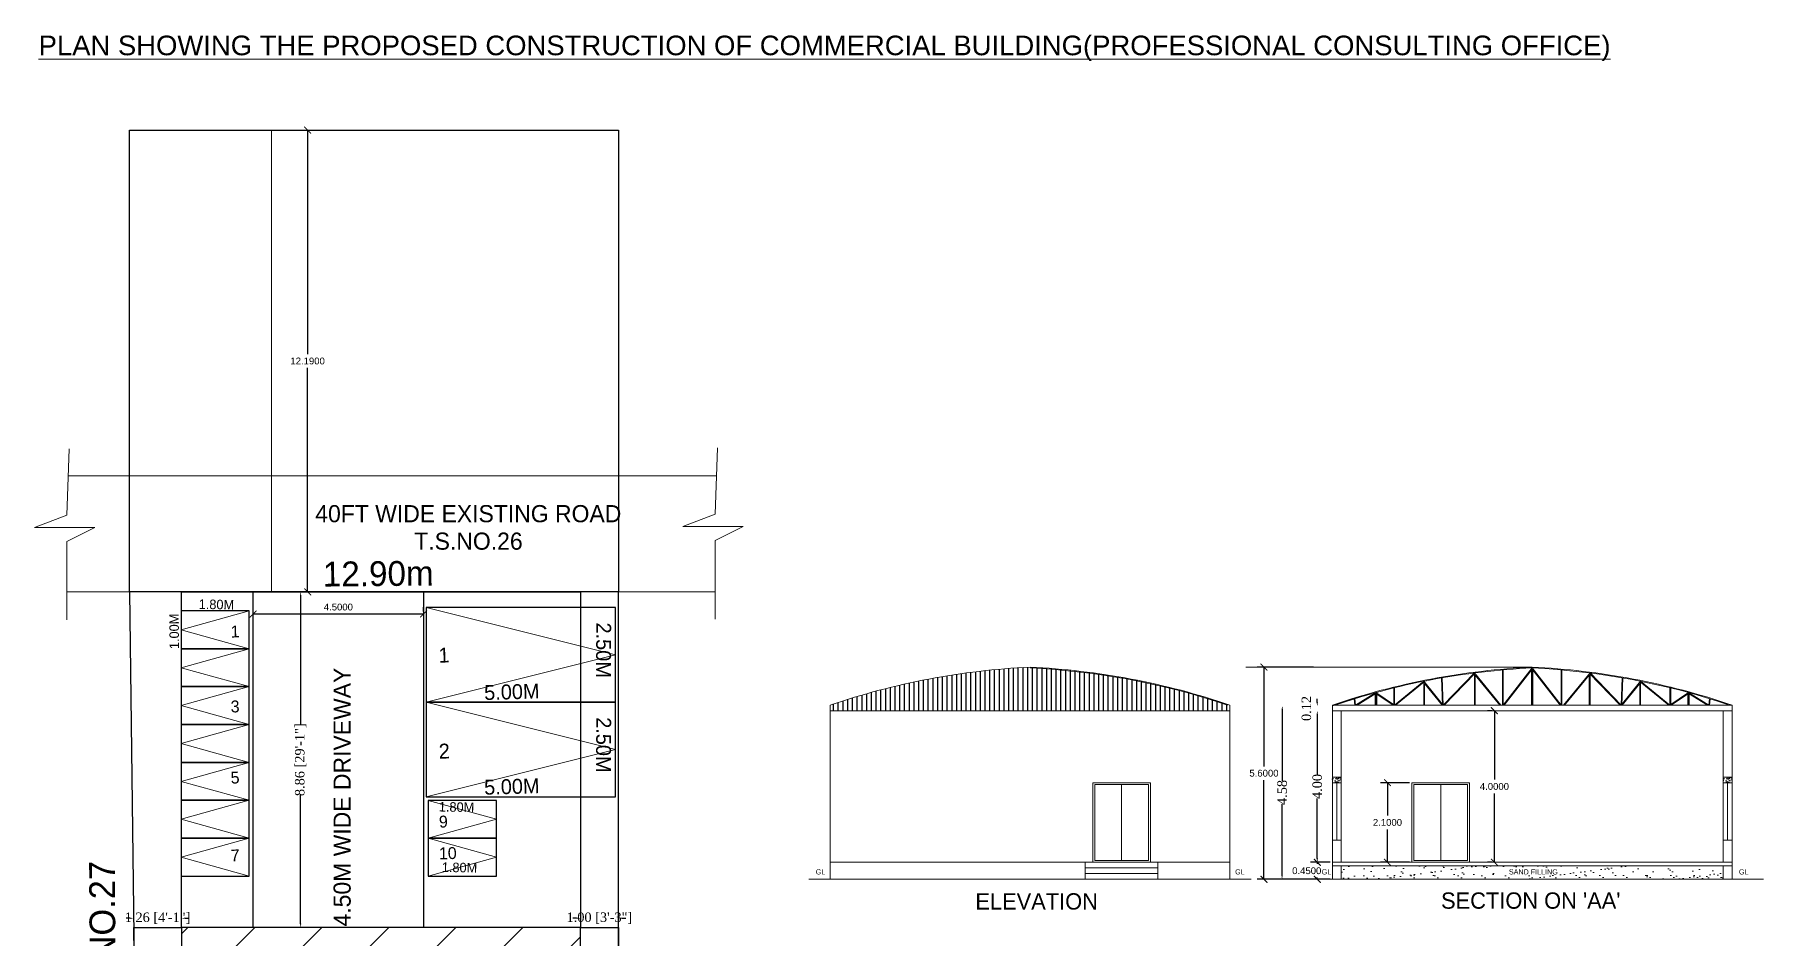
# Model space of a CAD drawing. Header units: metres. Extents: x -3129379 to 8446, y 1795 to 1612176.
# Drawn here: x -1560494.89 to -1560449.27, y 43147.49 to 43171.35 of the extents above; entities that cross this region are included whole.
import ezdxf

# ---------------------------------------------------------------- set-up
doc = ezdxf.new("R2010")
doc.units = ezdxf.units.M
doc.header["$LTSCALE"] = 750
doc.header["$MEASUREMENT"] = 0
doc.header["$PDMODE"] = 35
doc.header["$PDSIZE"] = 50
doc.linetypes.add('PHANTOM2', pattern=[1.25, 0.625, -0.125, 0.125, -0.125, 0.125, -0.125])
doc.layers.get('0').update_dxf_attribs({"lineweight": 5})
doc.layers.get('Defpoints').update_dxf_attribs({"lineweight": 0})
for name, color, linetype in [('BLK_1_FLR_0_REGULAR_ROOM_1', 117, 'Continuous'), ('BLK_1_FLR_1_WC_BATH_HT', 223, 'Continuous'), ('BLK_1_HT_OF_BLDG', 5, 'Continuous'), ('BLK_1_LVL_0_FRONT_SETBACK', 2, 'Continuous'), ('BLK_1_LVL_0_SIDE_SETBACK1', 171, 'Continuous'), ('BLK_1_LVL_0_SIDE_SETBACK2', 102, 'Continuous'), ('BLK_1_PLINTH_HEIGHT', 7, 'Continuous'), ('DRIVEWAY', 6, 'Continuous'), ('OPEN_PARKING', 203, 'Continuous'), ('PLOT_BOUNDARY', 70, 'Continuous'), ('SURRENDER_ROAD_WIDTH', 2, 'Continuous')]:
    doc.layers.add(name, color=color, linetype=linetype)
doc.layers.add('BLK_1_LVL_0_BLDG_FOOT_PRINT', color=1, linetype='Continuous', lineweight=5)
doc.layers.add('ROAD_WIDTH', color=1, linetype='Continuous', lineweight=0)
doc.layers.add('PARKING_SLOT', color=30, linetype='Continuous', plot=False)
doc.layers.add('TWO_WHEELER_PARKING', color=2, linetype='Continuous', plot=False)
doc.styles.add('ANAND', font='times.ttf')
doc.styles.add('S2', font='GOTHIC.TTF')
doc.styles.get("Standard").update_dxf_attribs({"font": 'arial.ttf'})
doc.dimstyles.new('STANDARD$0', dxfattribs={"dimtxt": 0.25, "dimasz": 0.1, "dimexe": 2, "dimexo": 2, "dimgap": 0, "dimtad": 0, "dimzin": 0, "dimdsep": 46, "dimtxsty": 'ANAND', "dimcen": 0.0625, "dimdle": 2.5, "dimse1": 1, "dimse2": 1, "dimclrd": 2, "dimclre": 9, "dimadec": 0, "dimazin": 0, "dimtfac": 1, "dimtix": 1, "dimtofl": 0, "dimtmove": 2, "dimatfit": 3, "dimldrblk": 'OBLIQUE', "dimfxl": 0, "dimtolj": 1, "dimtzin": 0, "dimarcsym": 0})

# ---------------------------------------------------------------- blocks, each defined once
blk = doc.blocks.new('_ArchTick')
at = {"color": 0, "linetype": 'ByBlock', "const_width": 0.15}
blk.add_lwpolyline([(-0.5, -0.5), (0.5, 0.5)], dxfattribs=at)
blk = doc.blocks.new('*D104')
at = {"layer": 'BLK_1_PLINTH_HEIGHT', "color": 0, "lineweight": -2}
for p, q in [((-1560460.705, 43149.505), (-1560461.221, 43149.505)), ((-1560461.041, 43149.505), (-1560461.041, 43149.461)), ((-1560460.705, 43149.055), (-1560461.221, 43149.055)), ((-1560461.041, 43149.055), (-1560461.041, 43149.098))]:
    blk.add_line(p, q, dxfattribs=at)
at = {"layer": 'Defpoints', "color": 0}
for p in [(-1560461.041, 43149.505), (-1560460.642, 43149.505), (-1560460.642, 43149.055)]:
    blk.add_point(p, dxfattribs=at)
at = {"layer": 'BLK_1_PLINTH_HEIGHT', "color": 0, "lineweight": -2, "xscale": 0.18, "yscale": 0.18, "zscale": 0.18}
for p, rotation in [((-1560461.041, 43149.505), 90), ((-1560461.041, 43149.055), 270)]:
    blk.add_blockref('_ArchTick', p, dxfattribs=dict(at, rotation=rotation))
at = {"layer": 'BLK_1_PLINTH_HEIGHT', "color": 0, "insert": (-1560461.319, 43149.28), "char_height": 0.18, "attachment_point": 5}
blk.add_mtext('\\A1;0.4500', dxfattribs=at)
blk = doc.blocks.new('*D105')
at = {"color": 2, "linetype": 'PHANTOM2', "lineweight": -2}
for p, q in [((-1560461.041, 43153.405), (-1560461.041, 43151.818)), ((-1560461.041, 43149.605), (-1560461.041, 43151.191))]:
    blk.add_line(p, q, dxfattribs=at)
at = {"color": 2}
for points in [[(-1560461.058, 43153.405), (-1560461.024, 43153.405), (-1560461.041, 43153.505)], [(-1560461.058, 43149.605), (-1560461.024, 43149.605), (-1560461.041, 43149.505)]]:
    blk.add_solid(points, dxfattribs=at)
at = {"layer": 'Defpoints', "color": 0}
for p in [(-1560461.041, 43153.505), (-1560460.642, 43153.505), (-1560460.642, 43149.505)]:
    blk.add_point(p, dxfattribs=at)
at = {"color": 0, "insert": (-1560461.041, 43151.505), "char_height": 0.25, "attachment_point": 5, "rotation": 90, "style": 'ANAND'}
blk.add_mtext('\\A1;4.00', dxfattribs=at)
blk = doc.blocks.new('_Oblique')
at = {"color": 0, "linetype": 'ByBlock', "lineweight": -2}
blk.add_line((-0.5, -0.5), (0.5, 0.5), dxfattribs=at)
blk = doc.blocks.new('*D106')
at = {"color": 2, "linetype": 'PHANTOM2', "lineweight": -2}
for p, q in [((-1560461.041, 43153.723), (-1560461.041, 43153.823)), ((-1560461.041, 43153.405), (-1560461.041, 43153.305))]:
    blk.add_line(p, q, dxfattribs=at)
at = {"color": 2}
for points in [[(-1560461.058, 43153.723), (-1560461.024, 43153.723), (-1560461.041, 43153.623)], [(-1560461.058, 43153.405), (-1560461.024, 43153.405), (-1560461.041, 43153.505)]]:
    blk.add_solid(points, dxfattribs=at)
at = {"layer": 'Defpoints', "color": 0}
for p in [(-1560461.041, 43153.623), (-1560460.68, 43153.623), (-1560460.642, 43153.505)]:
    blk.add_point(p, dxfattribs=at)
at = {"color": 0, "insert": (-1560461.327, 43153.564), "char_height": 0.25, "attachment_point": 5, "rotation": 90, "style": 'ANAND'}
blk.add_mtext('\\A1;0.12', dxfattribs=at)
blk = doc.blocks.new('*D107')
at = {"color": 2, "linetype": 'PHANTOM2', "lineweight": -2}
for p, q in [((-1560461.964, 43153.537), (-1560461.967, 43151.656)), ((-1560461.97, 43149.156), (-1560461.968, 43151.037))]:
    blk.add_line(p, q, dxfattribs=at)
at = {"color": 2}
for points in [[(-1560461.981, 43153.537), (-1560461.948, 43153.537), (-1560461.964, 43153.637)], [(-1560461.987, 43149.156), (-1560461.954, 43149.156), (-1560461.971, 43149.056)]]:
    blk.add_solid(points, dxfattribs=at)
at = {"layer": 'Defpoints', "color": 0}
for p in [(-1560461.964, 43153.637), (-1560460.636, 43153.636), (-1560460.642, 43149.055)]:
    blk.add_point(p, dxfattribs=at)
at = {"color": 0, "insert": (-1560461.967, 43151.347), "char_height": 0.25, "attachment_point": 5, "rotation": 89.9194, "style": 'ANAND'}
blk.add_mtext('\\A1;4.58', dxfattribs=at)
blk = doc.blocks.new('*D111')
at = {"layer": 'Defpoints', "color": 0}
for p in [(-1560489.123, 43156.059), (-1560484.623, 43156.059), (-1560484.623, 43156.059)]:
    blk.add_point(p, dxfattribs=at)
at = {"layer": 'DRIVEWAY', "color": 0, "lineweight": -2}
for p, q in [((-1560489.123, 43156.121), (-1560489.123, 43156.239)), ((-1560489.123, 43156.059), (-1560484.623, 43156.059)), ((-1560484.623, 43156.121), (-1560484.623, 43156.239))]:
    blk.add_line(p, q, dxfattribs=at)
at = {"layer": 'DRIVEWAY', "color": 0, "lineweight": -2, "xscale": 0.18, "yscale": 0.18, "zscale": 0.18, "rotation": 180}
blk.add_blockref('_ArchTick', (-1560489.123, 43156.059), dxfattribs=at)
at = {"layer": 'DRIVEWAY', "color": 0, "lineweight": -2, "xscale": 0.18, "yscale": 0.18, "zscale": 0.18}
blk.add_blockref('_ArchTick', (-1560484.623, 43156.059), dxfattribs=at)
at = {"layer": 'DRIVEWAY', "color": 0, "insert": (-1560486.873, 43156.241), "char_height": 0.18, "attachment_point": 5}
blk.add_mtext('\\A1;4.5000', dxfattribs=at)
blk = doc.blocks.new('*D112')
at = {"layer": 'BLK_1_FLR_0_REGULAR_ROOM_1', "color": 0, "lineweight": -2}
for p, q in [((-1560456.429, 43153.505), (-1560456.547, 43153.505)), ((-1560456.367, 43153.505), (-1560456.367, 43151.686)), ((-1560456.367, 43149.505), (-1560456.367, 43151.323)), ((-1560456.429, 43149.505), (-1560456.547, 43149.505))]:
    blk.add_line(p, q, dxfattribs=at)
at = {"layer": 'Defpoints', "color": 0}
for p in [(-1560456.367, 43153.505), (-1560456.367, 43153.505), (-1560456.367, 43149.505)]:
    blk.add_point(p, dxfattribs=at)
at = {"layer": 'BLK_1_FLR_0_REGULAR_ROOM_1', "color": 0, "lineweight": -2, "xscale": 0.18, "yscale": 0.18, "zscale": 0.18}
for p, rotation in [((-1560456.367, 43153.505), 90), ((-1560456.367, 43149.505), 270)]:
    blk.add_blockref('_ArchTick', p, dxfattribs=dict(at, rotation=rotation))
at = {"layer": 'BLK_1_FLR_0_REGULAR_ROOM_1', "color": 0, "insert": (-1560456.367, 43151.505), "char_height": 0.18, "attachment_point": 5}
blk.add_mtext('\\A1;4.0000', dxfattribs=at)
blk = doc.blocks.new('*D113')
at = {"layer": 'BLK_1_FLR_1_WC_BATH_HT', "color": 0, "lineweight": -2}
for p, q in [((-1560458.607, 43151.605), (-1560459.369, 43151.605)), ((-1560459.189, 43151.605), (-1560459.189, 43150.736)), ((-1560459.189, 43149.505), (-1560459.189, 43150.373)), ((-1560458.607, 43149.505), (-1560459.369, 43149.505))]:
    blk.add_line(p, q, dxfattribs=at)
at = {"layer": 'Defpoints', "color": 0}
for p in [(-1560459.189, 43151.605), (-1560458.544, 43151.605), (-1560458.544, 43149.505)]:
    blk.add_point(p, dxfattribs=at)
at = {"layer": 'BLK_1_FLR_1_WC_BATH_HT', "color": 0, "lineweight": -2, "xscale": 0.18, "yscale": 0.18, "zscale": 0.18}
for p, rotation in [((-1560459.189, 43151.605), 90), ((-1560459.189, 43149.505), 270)]:
    blk.add_blockref('_ArchTick', p, dxfattribs=dict(at, rotation=rotation))
at = {"layer": 'BLK_1_FLR_1_WC_BATH_HT', "color": 0, "insert": (-1560459.189, 43150.555), "char_height": 0.18, "attachment_point": 5}
blk.add_mtext('\\A1;2.1000', dxfattribs=at)
blk = doc.blocks.new('*D114')
at = {"layer": 'Defpoints', "color": 0}
for p in [(-1560488.527, 43168.832), (-1560487.684, 43168.832), (-1560488.527, 43156.642)]:
    blk.add_point(p, dxfattribs=at)
at = {"layer": 'SURRENDER_ROAD_WIDTH', "color": 0, "lineweight": -2}
for p, q in [((-1560488.465, 43168.832), (-1560487.504, 43168.832)), ((-1560487.684, 43168.832), (-1560487.684, 43162.919)), ((-1560487.684, 43156.642), (-1560487.684, 43162.555)), ((-1560488.465, 43156.642), (-1560487.504, 43156.642))]:
    blk.add_line(p, q, dxfattribs=at)
at = {"layer": 'SURRENDER_ROAD_WIDTH', "color": 0, "lineweight": -2, "xscale": 0.18, "yscale": 0.18, "zscale": 0.18}
for p, rotation in [((-1560487.684, 43168.832), 90), ((-1560487.684, 43156.642), 270)]:
    blk.add_blockref('_ArchTick', p, dxfattribs=dict(at, rotation=rotation))
at = {"layer": 'SURRENDER_ROAD_WIDTH', "color": 0, "insert": (-1560487.684, 43162.737), "char_height": 0.18, "attachment_point": 5}
blk.add_mtext('\\A1;12.1900', dxfattribs=at)
blk = doc.blocks.new('*D115')
at = {"layer": 'BLK_1_HT_OF_BLDG', "color": 0, "lineweight": -2}
for p, q in [((-1560461.14, 43154.655), (-1560462.628, 43154.655)), ((-1560462.448, 43154.655), (-1560462.448, 43152.036)), ((-1560462.448, 43149.055), (-1560462.448, 43151.673)), ((-1560461.14, 43149.055), (-1560462.628, 43149.055))]:
    blk.add_line(p, q, dxfattribs=at)
at = {"layer": 'Defpoints', "color": 0}
for p in [(-1560462.448, 43154.655), (-1560461.077, 43154.655), (-1560461.077, 43149.055)]:
    blk.add_point(p, dxfattribs=at)
at = {"layer": 'BLK_1_HT_OF_BLDG', "color": 0, "lineweight": -2, "xscale": 0.18, "yscale": 0.18, "zscale": 0.18}
for p, rotation in [((-1560462.448, 43154.655), 90), ((-1560462.448, 43149.055), 270)]:
    blk.add_blockref('_ArchTick', p, dxfattribs=dict(at, rotation=rotation))
at = {"layer": 'BLK_1_HT_OF_BLDG', "color": 0, "insert": (-1560462.448, 43151.855), "char_height": 0.18, "attachment_point": 5}
blk.add_mtext('\\A1;5.6000', dxfattribs=at)
blk = doc.blocks.new('*D120')
at = {"color": 2, "linetype": 'PHANTOM2', "lineweight": -2}
for p, q in [((-1560487.868, 43156.542), (-1560487.868, 43153.125)), ((-1560487.868, 43147.883), (-1560487.868, 43151.3))]:
    blk.add_line(p, q, dxfattribs=at)
at = {"color": 2}
for points in [[(-1560487.885, 43156.542), (-1560487.851, 43156.542), (-1560487.868, 43156.642)], [(-1560487.885, 43147.883), (-1560487.851, 43147.883), (-1560487.868, 43147.783)]]:
    blk.add_solid(points, dxfattribs=at)
at = {"layer": 'Defpoints', "color": 0}
for p in [(-1560488.053, 43156.642), (-1560487.868, 43156.642), (-1560488.053, 43147.783)]:
    blk.add_point(p, dxfattribs=at)
at = {"color": 0, "insert": (-1560487.868, 43152.212), "char_height": 0.25, "attachment_point": 5, "rotation": 90, "style": 'ANAND'}
blk.add_mtext('\\A1;8.86 [29\'-1"]', dxfattribs=at)
blk = doc.blocks.new('*D121')
at = {"color": 2, "linetype": 'PHANTOM2', "lineweight": -2}
for p, q in [((-1560480.585, 43148.028), (-1560480.685, 43148.028)), ((-1560479.385, 43148.028), (-1560479.285, 43148.028))]:
    blk.add_line(p, q, dxfattribs=at)
at = {"color": 2}
for points in [[(-1560480.585, 43148.044), (-1560480.585, 43148.011), (-1560480.485, 43148.028)], [(-1560479.385, 43148.044), (-1560479.385, 43148.011), (-1560479.485, 43148.028)]]:
    blk.add_solid(points, dxfattribs=at)
at = {"layer": 'Defpoints', "color": 0}
for p in [(-1560480.485, 43147.783), (-1560479.485, 43148.028), (-1560479.485, 43147.783)]:
    blk.add_point(p, dxfattribs=at)
at = {"color": 0, "insert": (-1560479.985, 43148.028), "char_height": 0.25, "attachment_point": 5, "style": 'ANAND'}
blk.add_mtext('\\A1;1.00 [3\'-3"]', dxfattribs=at)
blk = doc.blocks.new('*D122')
at = {"color": 2, "linetype": 'PHANTOM2', "lineweight": -2}
for p, q in [((-1560492.372, 43148.027), (-1560492.472, 43148.027)), ((-1560490.915, 43148.027), (-1560490.815, 43148.027))]:
    blk.add_line(p, q, dxfattribs=at)
at = {"color": 2}
for points in [[(-1560492.372, 43148.043), (-1560492.372, 43148.01), (-1560492.272, 43148.027)], [(-1560490.915, 43148.043), (-1560490.915, 43148.01), (-1560491.015, 43148.027)]]:
    blk.add_solid(points, dxfattribs=at)
at = {"layer": 'Defpoints', "color": 0}
for p in [(-1560492.272, 43148.027), (-1560492.272, 43147.783), (-1560491.015, 43147.783)]:
    blk.add_point(p, dxfattribs=at)
at = {"color": 0, "insert": (-1560491.644, 43148.027), "char_height": 0.25, "attachment_point": 5, "style": 'ANAND'}
blk.add_mtext('\\A1;1.26 [4\'-1"]', dxfattribs=at)

msp = doc.modelspace()

# ---------------------------------------------------------------- hatches: boundary and pattern name
h = msp.add_hatch()
h.set_pattern_fill('AR-CONC', color=256, scale=0.025)
h.set_pattern_definition([(50, (14.82008, 3.61071), (0.17931504565, -0.015688033746), [0.01875, -0.20625]), (355, (14.82008, 3.61071), (-0.034687833403, 0.188048033425), [0.015, -0.165]), (100.45144446, (14.83502, 3.6094), (0.144627211682, 0.172359997742), [0.015935048, -0.175285528]), (46.1842, (14.82008, 3.66071), (0.266810332668, -0.041379820198), [0.028125, -0.309375]), (96.63563549, (14.8423, 3.65727), (0.23366548642, 0.243529650194), [0.0239025855, -0.26292844]), (351.18416399, (14.82008, 3.66071), (0.233665486264, 0.243529650067), [0.0225, -0.24750000025]), (21, (14.84508, 3.64821), (0.14922676303, -0.100654722666), [0.01875, -0.20625]), (326, (14.84508, 3.64821), (0.06082883298, 0.181287511262), [0.015, -0.165]), (71.45144474, (14.85751, 3.63983), (0.210055594182, 0.080632788202), [0.0159350475, -0.175285528]), (37.5, (14.820076, 3.610714), (0.0030399638293, 0.0832234634578), [0, -0.163, 0, -0.1675, 0, -0.165625]), (7.5, (14.82008, 3.61071), (0.0657673843605, 0.0986029279706), [0, -0.0955, 0, -0.15925, 0, -0.063125]), (327.5, (14.764326, 3.610714), (0.133455609043, -0.0056387179336), [0, -0.0625, 0, -0.195, 0, -0.25875]), (317.5, (14.73933, 3.61071), (0.145796542336, 0.025026245583), [0, -0.08125, 0, -0.1295, 0, -0.18375])])
h.paths.add_polyline_path([(-1560460.41223, 43151.7545), (-1560460.64223, 43151.7545), (-1560460.64223, 43151.6045), (-1560460.41223, 43151.6045)])
h = msp.add_hatch()
h.set_pattern_fill('AR-CONC', color=256, scale=0.025)
h.set_pattern_definition([(50, (25.1354, 3.61071), (0.17931504565, -0.015688033746), [0.01875, -0.20625]), (355, (25.1354, 3.61071), (-0.034687833403, 0.188048033425), [0.015, -0.165]), (100.45144446, (25.15035, 3.6094), (0.144627211682, 0.172359997742), [0.015935048, -0.175285528]), (46.1842, (25.1354, 3.66071), (0.266810332668, -0.041379820198), [0.028125, -0.309375]), (96.63563549, (25.15764, 3.65727), (0.23366548642, 0.243529650194), [0.0239025855, -0.26292844]), (351.18416399, (25.1354, 3.66071), (0.233665486264, 0.243529650067), [0.0225, -0.24750000025]), (21, (25.1604, 3.64821), (0.14922676303, -0.100654722666), [0.01875, -0.20625]), (326, (25.1604, 3.64821), (0.06082883298, 0.181287511262), [0.015, -0.165]), (71.45144474, (25.17284, 3.63983), (0.210055594182, 0.080632788202), [0.0159350475, -0.175285528]), (37.5, (25.13541, 3.610714), (0.0030399638293, 0.0832234634578), [0, -0.163, 0, -0.1675, 0, -0.165625]), (7.5, (25.13541, 3.61071), (0.0657673843605, 0.0986029279706), [0, -0.0955, 0, -0.15925, 0, -0.063125]), (327.5, (25.07966, 3.610714), (0.133455609043, -0.0056387179336), [0, -0.0625, 0, -0.195, 0, -0.25875]), (317.5, (25.05466, 3.61071), (0.145796542336, 0.025026245583), [0, -0.08125, 0, -0.1295, 0, -0.18375])])
h.paths.add_polyline_path([(-1560450.0969, 43151.7545), (-1560450.3269, 43151.7545), (-1560450.3269, 43151.6045), (-1560450.0969, 43151.6045)])
h = msp.add_hatch()
h.set_pattern_fill('AR-SAND', color=256, scale=0.2)
h.set_pattern_definition([(37.5, (0, 3.6107), (-0.01259867162, 0.3853647538), [0, -0.304, 0, -0.34, 0, -0.325]), (7.5, (0, 3.6107), (0.35395534105, 0.56442921305), [0, -0.164, 0, -0.274, 0, -0.105]), (327.5, (-0.246, 3.6107), (0.62282837235, 0.00113181071), [0, -0.1, 0, -0.36, 0, -0.47]), (317.5, (-0.246, 3.6107), (0.60122532091, 0.17553511299), [0, -0.05, 0, -0.236, 0, -0.27])])
h.paths.add_polyline_path([(-1560450.3269, 43149.4145), (-1560460.41223, 43149.4145), (-1560460.41223, 43149.0545), (-1560450.3269, 43149.0545)])
h.paths.add_polyline_path([(-1560456.02001, 43149.14285), (-1560454.71613, 43149.14285), (-1560454.71613, 43149.35829), (-1560456.02001, 43149.35829)], flags=24)
h = msp.add_hatch()
h.set_pattern_fill('ANSI31', color=256, scale=10)
h.paths.add_polyline_path([(-1560480.48497, 43147.78282), (-1560491.01518, 43147.78282), (-1560491.01518, 43129.48543), (-1560480.48497, 43129.49307)])
h.paths.add_polyline_path([(-1560489.96278, 43135.95794), (-1560489.96278, 43139.4324), (-1560490.99503, 43139.4324), (-1560490.99503, 43135.95794)], flags=24)
h.paths.add_polyline_path([(-1560487.74474, 43137.12436), (-1560483.74141, 43137.12436), (-1560483.74141, 43138.05338), (-1560487.74474, 43138.05338)], flags=24)
h.paths.add_polyline_path([(-1560488.06617, 43138.3634), (-1560483.17211, 43138.3634), (-1560483.17211, 43139.29242), (-1560488.06617, 43139.29242)], flags=24)
h.paths.add_polyline_path([(-1560480.59234, 43135.95794), (-1560480.59234, 43139.4324), (-1560481.62459, 43139.4324), (-1560481.62459, 43135.95794)], flags=24)
h.paths.add_polyline_path([(-1560487.48135, 43129.89634), (-1560484.00688, 43129.89634), (-1560484.00688, 43130.92859), (-1560487.48135, 43130.92859)], flags=24)
h.paths.add_polyline_path([(-1560487.26444, 43146.25017), (-1560483.78998, 43146.25017), (-1560483.78998, 43147.28242), (-1560487.26444, 43147.28242)], flags=24)
at = {"layer": 'OPEN_PARKING'}
h = msp.add_hatch(dxfattribs=at)
h.set_pattern_fill('ANSI31', color=256, angle=45)
h.set_pattern_definition([(90, (1.57005, 3.61071), (-0.125, 0), [])])
edge = h.paths.add_edge_path()
edge.add_line((-1560473.89281, 43153.6545), (-1560473.89281, 43153.5045))
edge.add_line((-1560473.89281, 43153.5045), (-1560463.34693, 43153.5045))
edge.add_line((-1560463.34693, 43153.5045), (-1560463.34693, 43153.65431))
edge.add_arc((-1560469.51052, 43135.55911), 19.11613, 71.190134, 86.006471)
edge.add_arc((-1560468.58605, 43140.14264), 14.49189, 88.391223, 90.144862)
edge.add_arc((-1560468.65557, 43140.14864), 14.48588, 89.869981, 91.602858)
edge.add_arc((-1560467.72973, 43135.55912), 19.11613, 93.992665, 108.80827)

# ---------------------------------------------------------------- linework, layer by layer
for p, q in [((-1560456.15151, 43153.6545), (-1560456.15318, 43154.58173)), ((-1560456.13151, 43153.6545), (-1560456.13318, 43154.58348)), ((-1560455.3705, 43154.63452), (-1560456.13151, 43153.6545)), ((-1560455.36957, 43154.60311), (-1560456.10618, 43153.6545)), ((-1560455.36957, 43154.60311), (-1560454.63295, 43153.6545)), ((-1560455.36864, 43154.63452), (-1560454.60763, 43153.6545)), ((-1560454.60763, 43153.6545), (-1560454.60596, 43154.58348)), ((-1560454.58763, 43153.6545), (-1560454.58596, 43154.58173)), ((-1560459.86394, 43153.88032), (-1560460.57992, 43153.6545))]:
    msp.add_line(p, q)
for points in [[(-1560493.97439, 43160.42267), (-1560494.03793, 43158.6701), (-1560494.8893, 43158.3399), (-1560493.3009, 43158.3399), (-1560494.03793, 43157.97161), (-1560494.03793, 43155.90155)], [(-1560476.86835, 43160.44682), (-1560476.93189, 43158.69425), (-1560477.78326, 43158.36405), (-1560476.19486, 43158.36405), (-1560476.93189, 43157.99576), (-1560476.93189, 43155.9257)], [(-1560493.99132, 43159.70446), (-1560492.38497, 43159.70446)], [(-1560476.88615, 43159.70446), (-1560492.38497, 43159.70446)], [(-1560494.03793, 43156.64196), (-1560492.38497, 43156.64196)], [(-1560479.48497, 43156.64196), (-1560492.38497, 43156.64196)], [(-1560492.38497, 43156.64196), (-1560491.99341, 43125.94446), (-1560479.48497, 43128.14196)], [(-1560479.48497, 43156.64196), (-1560479.48497, 43128.14196)], [(-1560479.48497, 43156.64196), (-1560476.93189, 43156.64196)], [(-1560489.2226, 43155.14066), (-1560491.0226, 43155.64066), (-1560489.2226, 43156.14066)], [(-1560484.5565, 43156.22852), (-1560479.5565, 43154.97852), (-1560484.5565, 43153.72852)], [(-1560489.2226, 43154.14066), (-1560491.0226, 43154.64066), (-1560489.2226, 43155.14066)], [(-1560455.36957, 43154.6545), (-1560462.92308, 43154.6545)], [(-1560456.89515, 43154.5018), (-1560457.71839, 43153.6545), (-1560457.74115, 43154.37458)], [(-1560456.8808, 43154.48786), (-1560457.69051, 43153.6545)], [(-1560456.19923, 43153.6545), (-1560456.89515, 43154.5018), (-1560456.89515, 43153.6545)], [(-1560455.38957, 43154.60311), (-1560455.38957, 43153.6545)], [(-1560455.36957, 43154.60311), (-1560455.36957, 43153.6545)], [(-1560455.36957, 43154.60311), (-1560455.36957, 43153.6545)], [(-1560455.34957, 43154.60311), (-1560455.34957, 43153.6545)], [(-1560454.53991, 43153.6545), (-1560453.84399, 43154.5018), (-1560453.84399, 43153.6545)], [(-1560453.85834, 43154.48786), (-1560453.04863, 43153.6545)], [(-1560453.84399, 43154.5018), (-1560453.02074, 43153.6545), (-1560452.99799, 43154.37458)], [(-1560489.2226, 43153.14066), (-1560491.0226, 43153.64066), (-1560489.2226, 43154.14066)], [(-1560459.02463, 43153.6545), (-1560459.02396, 43154.13204)], [(-1560458.2303, 43154.2832), (-1560459.00463, 43153.6545), (-1560459.00396, 43154.13202)], [(-1560458.2177, 43154.26767), (-1560458.9729, 43153.6545)], [(-1560457.71839, 43153.6545), (-1560458.2303, 43154.2832), (-1560458.2303, 43153.6545)], [(-1560457.74418, 43153.6545), (-1560458.2103, 43154.22696), (-1560458.2103, 43153.6545)], [(-1560457.7384, 43153.6545), (-1560457.76114, 43154.37395)], [(-1560456.22511, 43153.6545), (-1560456.87515, 43154.44594), (-1560456.87515, 43153.6545)], [(-1560454.51403, 43153.6545), (-1560453.86399, 43154.44594), (-1560453.86399, 43153.6545)], [(-1560453.02074, 43153.6545), (-1560452.50884, 43154.2832), (-1560452.50884, 43153.6545)], [(-1560453.00073, 43153.6545), (-1560452.978, 43154.37395)], [(-1560452.99495, 43153.6545), (-1560452.52884, 43154.22696), (-1560452.52884, 43153.6545)], [(-1560452.52144, 43154.26767), (-1560451.76624, 43153.6545)], [(-1560452.50884, 43154.2832), (-1560451.73451, 43153.6545), (-1560451.73518, 43154.13202)], [(-1560451.71451, 43153.6545), (-1560451.71518, 43154.13204)], [(-1560484.5565, 43153.72852), (-1560479.5565, 43152.47852), (-1560484.5565, 43151.22852)], [(-1560473.89281, 43149.0545), (-1560473.89281, 43153.6545)], [(-1560463.34693, 43149.0545), (-1560463.34693, 43153.6545)], [(-1560460.64223, 43149.0545), (-1560460.64223, 43153.6545)], [(-1560460.64223, 43153.6545), (-1560450.0969, 43153.6545)], [(-1560460.0501, 43153.6545), (-1560460.06615, 43153.8209)], [(-1560459.49355, 43153.98513), (-1560460.03001, 43153.6545), (-1560460.04625, 43153.82282)], [(-1560459.49355, 43153.96164), (-1560459.99189, 43153.6545)], [(-1560459.51355, 43153.94931), (-1560459.51355, 43153.6545)], [(-1560459.0397, 43153.6545), (-1560459.49405, 43153.96133)], [(-1560459.00396, 43153.6545), (-1560459.49355, 43153.98513)], [(-1560459.49355, 43153.96164), (-1560459.49355, 43153.6545)], [(-1560459.47355, 43153.97163), (-1560459.47355, 43153.6545)], [(-1560451.73518, 43153.6545), (-1560451.24559, 43153.98513)], [(-1560451.69944, 43153.6545), (-1560451.24509, 43153.96133)], [(-1560451.26559, 43153.97163), (-1560451.26559, 43153.6545)], [(-1560451.24559, 43153.98513), (-1560450.70913, 43153.6545), (-1560450.69289, 43153.82282)], [(-1560451.24559, 43153.96164), (-1560451.24559, 43153.6545)], [(-1560451.24559, 43153.96164), (-1560450.74724, 43153.6545)], [(-1560451.22559, 43153.94931), (-1560451.22559, 43153.6545)], [(-1560450.68903, 43153.6545), (-1560450.67298, 43153.8209)], [(-1560450.0969, 43149.0545), (-1560450.0969, 43153.6545)], [(-1560489.2226, 43152.14066), (-1560491.0226, 43152.64066), (-1560489.2226, 43153.14066)], [(-1560463.34693, 43153.5045), (-1560473.89281, 43153.5045)], [(-1560460.64223, 43153.5045), (-1560450.0969, 43153.5045)], [(-1560460.41223, 43149.5045), (-1560460.41223, 43153.5045)], [(-1560450.3269, 43149.5045), (-1560450.3269, 43153.5045)], [(-1560489.2226, 43151.14066), (-1560491.0226, 43151.64066), (-1560489.2226, 43152.14066)], [(-1560460.41223, 43151.7545), (-1560460.64223, 43151.7545)], [(-1560450.0969, 43151.7545), (-1560450.3269, 43151.7545)], [(-1560466.20485, 43149.5545), (-1560466.20485, 43151.5545)], [(-1560460.41223, 43151.6045), (-1560460.64223, 43151.6045)], [(-1560460.52723, 43150.0845), (-1560460.52723, 43151.6045)], [(-1560457.78431, 43149.5545), (-1560457.78431, 43151.5545)], [(-1560450.0969, 43151.6045), (-1560450.3269, 43151.6045)], [(-1560450.2119, 43150.0845), (-1560450.2119, 43151.6045)], [(-1560489.2226, 43150.14066), (-1560491.0226, 43150.64066), (-1560489.2226, 43151.14066)], [(-1560484.4996, 43151.13838), (-1560482.6996, 43150.63838), (-1560484.4996, 43150.13838)], [(-1560489.2226, 43149.14066), (-1560491.0226, 43149.64066), (-1560489.2226, 43150.14066)], [(-1560484.4996, 43150.13838), (-1560482.6996, 43149.63838), (-1560484.4996, 43149.13838)], [(-1560460.41223, 43150.0845), (-1560460.64223, 43150.0845)], [(-1560450.0969, 43150.0845), (-1560450.3269, 43150.0845)], [(-1560463.34693, 43149.5045), (-1560473.89281, 43149.5045)], [(-1560465.44485, 43149.5045), (-1560465.24514, 43149.5045), (-1560465.24514, 43149.3545), (-1560467.16475, 43149.3545), (-1560467.16475, 43149.5045)], [(-1560460.64223, 43149.5045), (-1560450.0969, 43149.5045)], [(-1560474.4574, 43149.0545), (-1560473.89281, 43149.0545)], [(-1560463.34693, 43149.0545), (-1560473.89281, 43149.0545)], [(-1560465.44485, 43149.3545), (-1560465.24514, 43149.3545), (-1560465.24514, 43149.2045), (-1560467.16475, 43149.2045), (-1560467.16475, 43149.3545)], [(-1560465.44485, 43149.2045), (-1560465.24514, 43149.2045), (-1560465.24514, 43149.0545), (-1560467.16475, 43149.0545), (-1560467.16475, 43149.2045)], [(-1560463.34693, 43149.0545), (-1560462.78233, 43149.0545)], [(-1560460.64223, 43149.0545), (-1560461.51262, 43149.0545)], [(-1560460.64223, 43149.4145), (-1560450.0969, 43149.4145)], [(-1560460.64223, 43149.0545), (-1560450.0969, 43149.0545)], [(-1560460.41223, 43149.0545), (-1560460.41223, 43149.4145)], [(-1560450.3269, 43149.0545), (-1560450.3269, 43149.4145)]]:
    msp.add_lwpolyline(points)
for points in [[(-1560489.2226, 43155.14066), (-1560489.2226, 43156.14066), (-1560491.0226, 43156.14066), (-1560491.0226, 43155.14066)], [(-1560484.5565, 43156.22852), (-1560484.5565, 43153.72852), (-1560479.5565, 43153.72852), (-1560479.5565, 43156.22852)], [(-1560489.2226, 43154.14066), (-1560489.2226, 43155.14066), (-1560491.0226, 43155.14066), (-1560491.0226, 43154.14066)], [(-1560489.2226, 43153.14066), (-1560489.2226, 43154.14066), (-1560491.0226, 43154.14066), (-1560491.0226, 43153.14066)], [(-1560484.5565, 43153.72852), (-1560484.5565, 43151.22852), (-1560479.5565, 43151.22852), (-1560479.5565, 43153.72852)], [(-1560489.2226, 43152.14066), (-1560489.2226, 43153.14066), (-1560491.0226, 43153.14066), (-1560491.0226, 43152.14066)], [(-1560489.2226, 43151.14066), (-1560489.2226, 43152.14066), (-1560491.0226, 43152.14066), (-1560491.0226, 43151.14066)], [(-1560465.44485, 43151.6045), (-1560466.96485, 43151.6045), (-1560466.96485, 43149.5045), (-1560465.44485, 43149.5045)], [(-1560465.49485, 43151.5545), (-1560466.91485, 43151.5545), (-1560466.91485, 43149.5545), (-1560465.49485, 43149.5545)], [(-1560458.54431, 43151.6045), (-1560457.02431, 43151.6045), (-1560457.02431, 43149.5045), (-1560458.54431, 43149.5045)], [(-1560458.49431, 43151.5545), (-1560457.07431, 43151.5545), (-1560457.07431, 43149.5545), (-1560458.49431, 43149.5545)], [(-1560489.2226, 43150.14066), (-1560489.2226, 43151.14066), (-1560491.0226, 43151.14066), (-1560491.0226, 43150.14066)], [(-1560484.4996, 43151.13838), (-1560484.4996, 43150.13838), (-1560482.6996, 43150.13838), (-1560482.6996, 43151.13838)], [(-1560489.2226, 43149.14066), (-1560489.2226, 43150.14066), (-1560491.0226, 43150.14066), (-1560491.0226, 43149.14066)], [(-1560484.4996, 43150.13838), (-1560484.4996, 43149.13838), (-1560482.6996, 43149.13838), (-1560482.6996, 43150.13838)]]:
    msp.add_lwpolyline(points, close=True)
at = {"color": 1}
msp.add_lwpolyline([(-1560450.0969, 43149.0545), (-1560449.26809, 43149.0545)], dxfattribs=at)
for centre, radius, start, end in [((-1560467.72973, 43135.55912), 19.11613, 92.66977, 108.80827), ((-1560469.51056, 43135.55912), 19.09613, 71.368721, 87.33023), ((-1560469.51056, 43135.55912), 19.11613, 71.19173, 87.33023), ((-1560454.47915, 43135.55912), 19.11613, 92.66977, 108.80827), ((-1560454.47915, 43135.55912), 19.09613, 92.66977, 108.80827), ((-1560456.25999, 43135.55912), 19.09613, 71.368721, 87.33023), ((-1560456.25999, 43135.55912), 19.11613, 71.19173, 87.33023)]:
    msp.add_arc(centre, radius, start, end)
at = {"layer": 'BLK_1_LVL_0_BLDG_FOOT_PRINT'}
msp.add_lwpolyline([(-1560480.48497, 43129.49307), (-1560491.01518, 43129.48543), (-1560491.01518, 43147.78282), (-1560480.48497, 43147.78282)], close=True, dxfattribs=at)
at = {"layer": 'BLK_1_LVL_0_FRONT_SETBACK'}
msp.add_lwpolyline([(-1560491.01518, 43147.78282), (-1560491.01518, 43156.64196), (-1560480.48497, 43156.64196), (-1560480.48497, 43147.78282), (-1560491.01518, 43147.78282)], close=True, dxfattribs=at)
at = {"layer": 'BLK_1_LVL_0_SIDE_SETBACK1'}
msp.add_lwpolyline([(-1560480.48497, 43147.78282), (-1560479.48497, 43147.78282), (-1560479.48497, 43129.49307), (-1560480.48497, 43129.49307), (-1560480.48497, 43147.78282)], close=True, dxfattribs=at)
at = {"layer": 'BLK_1_LVL_0_SIDE_SETBACK2'}
msp.add_lwpolyline([(-1560491.01518, 43129.48543), (-1560492.03858, 43129.48543), (-1560492.27197, 43147.78282), (-1560491.01518, 43147.78282), (-1560491.01518, 43129.48543)], close=True, dxfattribs=at)
at = {"layer": 'DRIVEWAY', "color": 254}
msp.add_lwpolyline([(-1560489.12277, 43156.64196), (-1560484.62277, 43156.64196), (-1560484.62277, 43147.78282), (-1560489.12277, 43147.78282), (-1560489.12277, 43156.64196)], close=True, dxfattribs=at)
at = {"layer": 'PARKING_SLOT', "linetype": 'Continuous'}
for points in [[(-1560479.5565, 43156.22852), (-1560484.5565, 43156.22852), (-1560484.5565, 43153.72852), (-1560479.5565, 43153.72852)], [(-1560479.5565, 43153.72852), (-1560484.5565, 43153.72852), (-1560484.5565, 43151.22852), (-1560479.5565, 43151.22852)]]:
    msp.add_lwpolyline(points, close=True, dxfattribs=at)
at = {"layer": 'PLOT_BOUNDARY', "color": 70}
msp.add_lwpolyline([(-1560479.48497, 43156.64196), (-1560492.38497, 43156.64196), (-1560491.99341, 43125.94446), (-1560479.48497, 43128.14196)], close=True, dxfattribs=at)
at = {"layer": 'ROAD_WIDTH', "color": 2}
msp.add_lwpolyline([(-1560488.6386, 43156.64196), (-1560488.6386, 43168.83196)], close=True, dxfattribs=at)
at = {"layer": 'SURRENDER_ROAD_WIDTH'}
msp.add_lwpolyline([(-1560492.38497, 43156.64196), (-1560492.38497, 43168.83196), (-1560479.48497, 43168.83196), (-1560479.48497, 43156.64196), (-1560492.38497, 43156.64196)], close=True, dxfattribs=at)
at = {"layer": 'TWO_WHEELER_PARKING'}
for points in [[(-1560491.0226, 43156.14066), (-1560491.0226, 43155.14066), (-1560489.2226, 43155.14066), (-1560489.2226, 43156.14066)], [(-1560491.0226, 43155.14066), (-1560491.0226, 43154.14066), (-1560489.2226, 43154.14066), (-1560489.2226, 43155.14066)], [(-1560491.0226, 43154.14066), (-1560491.0226, 43153.14066), (-1560489.2226, 43153.14066), (-1560489.2226, 43154.14066)], [(-1560491.0226, 43153.14066), (-1560491.0226, 43152.14066), (-1560489.2226, 43152.14066), (-1560489.2226, 43153.14066)], [(-1560491.0226, 43152.14066), (-1560491.0226, 43151.14066), (-1560489.2226, 43151.14066), (-1560489.2226, 43152.14066)], [(-1560491.0226, 43151.14066), (-1560491.0226, 43150.14066), (-1560489.2226, 43150.14066), (-1560489.2226, 43151.14066)], [(-1560482.6996, 43150.13838), (-1560482.6996, 43151.13838), (-1560484.4996, 43151.13838), (-1560484.4996, 43150.13838)], [(-1560491.0226, 43150.14066), (-1560491.0226, 43149.14066), (-1560489.2226, 43149.14066), (-1560489.2226, 43150.14066)], [(-1560482.6996, 43149.13838), (-1560482.6996, 43150.13838), (-1560484.4996, 43150.13838), (-1560484.4996, 43149.13838)]]:
    msp.add_lwpolyline(points, close=True, dxfattribs=at)

# ---------------------------------------------------------------- texts
at = {"style": 'S2'}
for s, height, p in [('40FT WIDE EXISTING ROAD', 0.4528784, (-1560487.48201, 43158.48068)), ('T.S.NO.26', 0.452878, (-1560484.8703, 43157.75535)), ('GL', 0.136752, (-1560474.27537, 43149.18219)), ('GL', 0.136752, (-1560463.2093, 43149.18219)), ('GL', 0.136752, (-1560460.92454, 43149.18219)), ('SAND FILLING', 0.1367518, (-1560455.9841, 43149.18219)), ('GL', 0.136752, (-1560449.91487, 43149.18219)), ('ELEVATION', 0.43085, (-1560470.06331, 43148.25631)), ("SECTION ON 'AA'", 0.4308499, (-1560457.77483, 43148.27795))]:
    msp.add_text(s, height=height, dxfattribs=at).set_placement(p)
for s, height, rotation, p in [('12.90m', 0.655206, 0.558134, (-1560487.27905, 43156.78222)), ('1.80M', 0.251599, 358.884223, (-1560490.56052, 43156.19409)), ('1.00M', 0.251599, 90.52083, (-1560491.07632, 43155.13314)), ('1', 0.3145, 1.717794, (-1560489.70958, 43155.43553)), ('2.50M', 0.393124, 269.643922, (-1560480.0663, 43155.83462)), ('1', 0.39312, 1.717794, (-1560484.22486, 43154.7726)), ('4.50M WIDE DRIVEWAY', 0.4528784, 90, (-1560486.54823, 43147.80929)), ('5.00M', 0.393124, 1.717794, (-1560483.01973, 43153.78649)), ('3', 0.3145, 1.717794, (-1560489.70958, 43153.4568)), ('2.50M', 0.393124, 269.643922, (-1560480.0663, 43153.33462)), ('2', 0.39312, 1.717794, (-1560484.21823, 43152.23785)), ('5', 0.3145, 1.717794, (-1560489.70958, 43151.57996)), ('5.00M', 0.393124, 1.717794, (-1560483.01973, 43151.28649)), ('1.80M', 0.251599, 358.884223, (-1560484.22385, 43150.84587)), ('9', 0.3145, 1.717794, (-1560484.21427, 43150.41718)), ('10', 0.314499, 1.717794, (-1560484.21427, 43149.57908)), ('T.S.NO.27', 0.679318, 90.362206, (-1560492.74383, 43145.24878)), ('7', 0.3145, 1.717794, (-1560489.70958, 43149.52279)), ('1.80M', 0.251599, 358.884223, (-1560484.14592, 43149.24967))]:
    msp.add_text(s, height=height, rotation=rotation, dxfattribs=at).set_placement(p)
at = {"insert": (-1560494.78244, 43171.3274), "char_height": 0.5184, "attachment_point": 1}
msp.add_mtext_dynamic_manual_height_columns('{\\LPLAN SHOWING THE PROPOSED CONSTRUCTION OF COMMERCIAL BUILDING(PROFESSIONAL CONSULTING OFFICE)  }', width=47.7435586, gutter_width=1, heights=[5.10078], dxfattribs=at)

# ---------------------------------------------------------------- dimensions: what is measured, and where the dimension line sits
at = {"color": 1}
for p1, p2, distance, picture, middle in [((-1560488.05273, 43147.78282), (-1560488.05273, 43156.64196), -0.18461, '*D120', (-1560487.86812, 43152.21239)), ((-1560491.01518, 43147.78282), (-1560492.27197, 43147.78282), -0.244, '*D122', (-1560491.64357, 43148.02682)), ((-1560480.48497, 43147.78282), (-1560479.48497, 43147.78282), 0.2449, '*D121', (-1560479.98497, 43148.02772))]:
    dim = msp.add_aligned_dim(p1=p1, p2=p2, distance=distance, dimstyle='STANDARD$0', override={"dimfxl": 0, "dimarcsym": 2}, dxfattribs=at)
    dim.commit()
    dim.dimension.update_dxf_attribs({"geometry": picture, "text_midpoint": middle})
dim = msp.add_aligned_dim(p1=(-1560460.64223, 43149.0545), p2=(-1560460.63579, 43153.63557), distance=1.32834, dimstyle='STANDARD$0', override={"dimfxl": 0, "dimarcsym": 2})
dim.commit()
dim.dimension.update_dxf_attribs({"geometry": '*D107', "text_midpoint": (-1560461.96735, 43151.3469)})
dim = msp.add_linear_dim(base=(-1560461.04087, 43153.62305), p1=(-1560460.64223, 43153.5045), p2=(-1560460.67963, 43153.62305), angle=270, dimstyle='STANDARD$0', override={"dimfxl": 0, "dimarcsym": 2})
dim.commit()
dim.dimension.update_dxf_attribs({"geometry": '*D106', "text_midpoint": (-1560461.32707, 43153.56378), "dimtype": 160})
dim = msp.add_linear_dim(base=(-1560461.04087, 43153.5045), p1=(-1560460.64223, 43149.5045), p2=(-1560460.64223, 43153.5045), angle=270, dimstyle='STANDARD$0', override={"dimfxl": 0, "dimarcsym": 2})
dim.commit()
dim.dimension.update_dxf_attribs({"geometry": '*D105', "text_midpoint": (-1560461.04087, 43151.5045)})
at = {"layer": 'BLK_1_FLR_0_REGULAR_ROOM_1', "color": 2}
dim = msp.add_aligned_dim(p1=(-1560456.36665, 43149.5045), p2=(-1560456.36665, 43153.5045), distance=0, dimstyle='STANDARD$0', override={"dimtxt": 0.18, "dimasz": 0.18, "dimexe": 0.18, "dimexo": 0.0625, "dimgap": 0.09, "dimtad": 1, "dimtih": 1, "dimtoh": 1, "dimdec": 4, "dimtxsty": 'Standard', "dimblk": 'ArchTick', "dimcen": 0.09, "dimdle": 0, "dimse1": 0, "dimse2": 0, "dimclrd": 0, "dimclre": 0, "dimtdec": 4, "dimtix": 0, "dimtmove": 1, "dimldrblk": 'ArchTick', "dimfxl": 5}, dxfattribs=at)
dim.commit()
dim.dimension.update_dxf_attribs({"geometry": '*D112', "text_midpoint": (-1560456.36665, 43151.5045)})
at = {"layer": 'BLK_1_FLR_1_WC_BATH_HT', "color": 2}
dim = msp.add_aligned_dim(p1=(-1560458.54431, 43149.5045), p2=(-1560458.54431, 43151.6045), distance=0.64433, dimstyle='STANDARD$0', override={"dimtxt": 0.18, "dimasz": 0.18, "dimexe": 0.18, "dimexo": 0.0625, "dimgap": 0.09, "dimtad": 1, "dimtih": 1, "dimtoh": 1, "dimdec": 4, "dimtxsty": 'Standard', "dimblk": 'ArchTick', "dimcen": 0.09, "dimdle": 0, "dimse1": 0, "dimse2": 0, "dimclrd": 0, "dimclre": 0, "dimtdec": 4, "dimtix": 0, "dimtmove": 1, "dimldrblk": 'ArchTick', "dimfxl": 5}, dxfattribs=at)
dim.commit()
dim.dimension.update_dxf_attribs({"geometry": '*D113', "text_midpoint": (-1560459.18864, 43150.5545)})
at = {"layer": 'BLK_1_HT_OF_BLDG', "color": 5}
dim = msp.add_aligned_dim(p1=(-1560461.07743, 43149.0545), p2=(-1560461.07743, 43154.6545), distance=1.37045, dimstyle='STANDARD$0', override={"dimtxt": 0.18, "dimasz": 0.18, "dimexe": 0.18, "dimexo": 0.0625, "dimgap": 0.09, "dimtad": 1, "dimtih": 1, "dimtoh": 1, "dimdec": 4, "dimtxsty": 'Standard', "dimblk": 'ArchTick', "dimcen": 0.09, "dimdle": 0, "dimse1": 0, "dimse2": 0, "dimclrd": 0, "dimclre": 0, "dimtdec": 4, "dimtix": 0, "dimtmove": 1, "dimldrblk": 'ArchTick', "dimfxl": 5}, dxfattribs=at)
dim.commit()
dim.dimension.update_dxf_attribs({"geometry": '*D115', "text_midpoint": (-1560462.44788, 43151.8545)})
at = {"layer": 'BLK_1_PLINTH_HEIGHT', "color": 5}
dim = msp.add_linear_dim(base=(-1560461.04087, 43149.5045), p1=(-1560460.64223, 43149.0545), p2=(-1560460.64223, 43149.5045), angle=90, dimstyle='STANDARD$0', override={"dimtxt": 0.18, "dimasz": 0.18, "dimexe": 0.18, "dimexo": 0.0625, "dimgap": 0.09, "dimtad": 1, "dimtih": 1, "dimtoh": 1, "dimdec": 4, "dimtxsty": 'Standard', "dimblk": 'ArchTick', "dimcen": 0.09, "dimdle": 0, "dimse1": 0, "dimse2": 0, "dimclrd": 0, "dimclre": 0, "dimtdec": 4, "dimtix": 0, "dimtmove": 1, "dimldrblk": 'ArchTick', "dimfxl": 5}, dxfattribs=at)
dim.commit()
dim.dimension.update_dxf_attribs({"geometry": '*D104', "text_midpoint": (-1560461.31898, 43149.2795), "dimtype": 161})
at = {"layer": 'DRIVEWAY'}
dim = msp.add_aligned_dim(p1=(-1560489.12277, 43156.05885), p2=(-1560484.62277, 43156.05885), distance=0, dimstyle='STANDARD$0', override={"dimtxt": 0.18, "dimasz": 0.18, "dimexe": 0.18, "dimexo": 0.0625, "dimgap": 0.09, "dimtad": 1, "dimtih": 1, "dimtoh": 1, "dimdec": 4, "dimtxsty": 'Standard', "dimblk": 'ArchTick', "dimcen": 0.09, "dimdle": 0, "dimse1": 0, "dimse2": 0, "dimclrd": 0, "dimclre": 0, "dimtdec": 4, "dimtix": 0, "dimtmove": 1, "dimldrblk": 'ArchTick', "dimfxl": 5}, dxfattribs=at)
dim.commit()
dim.dimension.update_dxf_attribs({"geometry": '*D111', "text_midpoint": (-1560486.87277, 43156.24075)})
at = {"layer": 'SURRENDER_ROAD_WIDTH'}
dim = msp.add_aligned_dim(p1=(-1560488.52726, 43156.64196), p2=(-1560488.52726, 43168.83196), distance=-0.84375, dimstyle='STANDARD$0', override={"dimtxt": 0.18, "dimasz": 0.18, "dimexe": 0.18, "dimexo": 0.0625, "dimgap": 0.09, "dimtad": 1, "dimtih": 1, "dimtoh": 1, "dimdec": 4, "dimtxsty": 'Standard', "dimblk": 'ArchTick', "dimcen": 0.09, "dimdle": 0, "dimse1": 0, "dimse2": 0, "dimclrd": 0, "dimclre": 0, "dimtdec": 4, "dimtix": 0, "dimtmove": 1, "dimldrblk": 'ArchTick', "dimfxl": 5}, dxfattribs=at)
dim.commit()
dim.dimension.update_dxf_attribs({"geometry": '*D114', "text_midpoint": (-1560487.68351, 43162.73696)})

doc.saveas('drawing.dxf')
